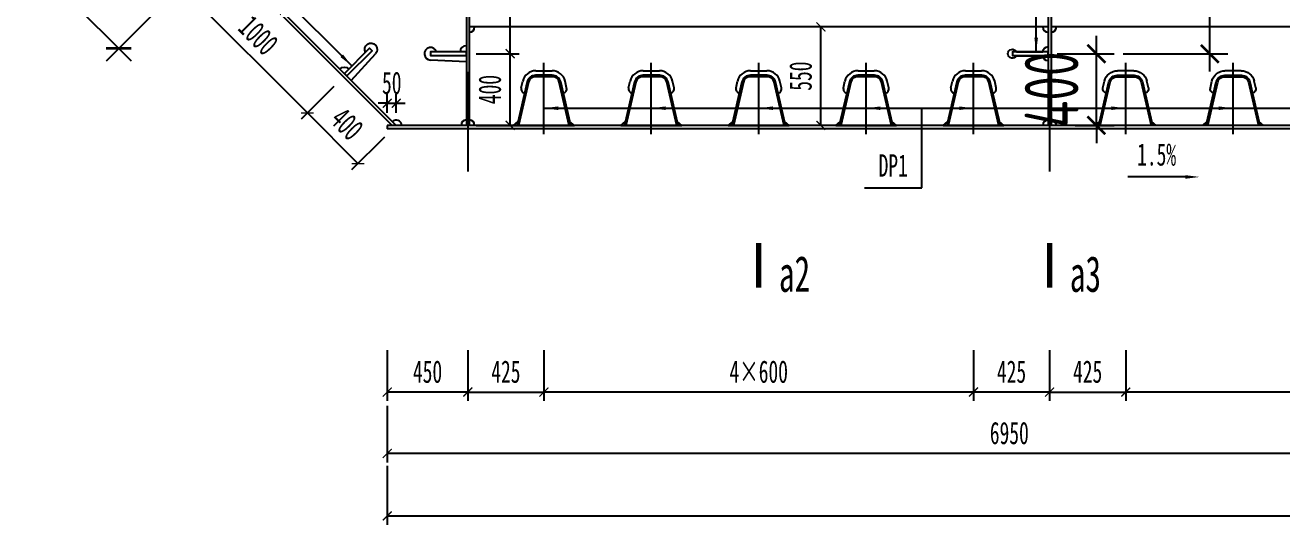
# Model space of a CAD drawing. Extents: x -149716 to 104715, y -26828 to 33500.
# Drawn here: x -136500 to -129479, y 759 to 3552 of the extents above; entities that cross this region are included whole.
import ezdxf
from ezdxf.enums import TextEntityAlignment as Align

# ---------------------------------------------------------------- set-up
doc = ezdxf.new("R2010")
doc.units = 0
doc.header["$LTSCALE"] = 1000
doc.linetypes.add('CENTER', pattern=[50.8, 31.75, -6.35, 6.35, -6.35])
doc.layers.get('0').update_dxf_attribs({"linetype": 'CONTINUOUS'})
doc.layers.get('Defpoints').update_dxf_attribs({"color": 250, "linetype": 'CONTINUOUS'})
doc.layers.add('01', color=1, linetype='CONTINUOUS', lineweight=25)
doc.layers.add('DIM', color=3, linetype='CONTINUOUS', lineweight=0)
for name, color, linetype in [('02', 2, 'CONTINUOUS'), ('04', 4, 'CONTINUOUS'), ('06', 6, 'CENTER'), ('07', 7, 'CONTINUOUS')]:
    doc.layers.add(name, color=color, linetype=linetype)
doc.styles.add('TSSD_Dimension', font='tssdeng.shx', dxfattribs={"width": 0.7, "bigfont": 'hztxt.shx'})
doc.styles.add('仿宋', font='simfang.ttf', dxfattribs={"width": 0.64})
doc.dimstyles.new('1：50', dxfattribs={"dimscale": 50, "dimtxt": 2.5, "dimasz": 1, "dimexe": 1, "dimexo": 0, "dimgap": 1, "dimtad": 1, "dimdec": 1, "dimdsep": 46, "dimtxsty": '仿宋', "dimblk": 'ARCHTICK', "dimcen": 0, "dimclrd": 256, "dimclre": 256, "dimclrt": 256, "dimazin": 2, "dimtfac": 1, "dimtdec": 1, "dimtix": 1, "dimtmove": 2, "dimatfit": 3, "dimfxl": 1, "dimtvp": 0.8, "dimtolj": 1, "dimtzin": 0, "dimlwd": -1, "dimlwe": -1, "dimarcsym": 0})
doc.dimstyles.new('TSSD_100_100', dxfattribs={"dimtxt": 300, "dimasz": 100, "dimexe": 100, "dimexo": 250, "dimgap": 100, "dimtad": 1, "dimdec": 0, "dimzin": 0, "dimdsep": 46, "dimtxsty": 'TSSD_Dimension', "dimblk": 'ARCHTICK', "dimblk1": 'ARCHTICK', "dimblk2": 'ARCHTICK', "dimcen": 0, "dimdle": 100, "dimclrt": 7, "dimadec": 0, "dimazin": 0, "dimtfac": 1, "dimtdec": 0, "dimtix": 1, "dimtmove": 2, "dimatfit": 3, "dimfxl": 1, "dimtolj": 1, "dimtzin": 0, "dimarcsym": 0})

# ---------------------------------------------------------------- blocks, each defined once
blk = doc.blocks.new('_ArchTick')
at = {"color": 0, "linetype": 'ByBlock', "const_width": 0.15}
blk.add_lwpolyline([(-0.5, -0.5), (0.5, 0.5)], dxfattribs=at)
blk = doc.blocks.new('*D521')
at = {"layer": '04', "transparency": 16777216}
for p, q in [((-134476.6, 1735.9), (-134476.6, 1451.7)), ((-134026.6, 1735.9), (-134026.6, 1451.7)), ((-134026.6, 1501.7), (-134476.6, 1501.7))]:
    blk.add_line(p, q, dxfattribs=at)
at = {"layer": 'Defpoints', "color": 0, "transparency": 16777216}
for p in [(-134476.6, 1735.9), (-134026.6, 1735.9), (-134476.6, 1501.7)]:
    blk.add_point(p, dxfattribs=at)
at = {"layer": '04', "transparency": 16777216, "xscale": 50, "yscale": 50, "zscale": 50, "rotation": 180}
blk.add_blockref('_ArchTick', (-134476.6, 1501.7), dxfattribs=at)
at = {"layer": '04', "transparency": 16777216, "xscale": 50, "yscale": 50, "zscale": 50}
blk.add_blockref('_ArchTick', (-134026.6, 1501.7), dxfattribs=at)
at = {"layer": '04', "transparency": 16777216, "insert": (-134251.6, 1614.9), "char_height": 125, "attachment_point": 5, "style": '仿宋'}
blk.add_mtext('\\A1;450', dxfattribs=at)
blk = doc.blocks.new('*D523')
at = {"layer": '04', "transparency": 16777216}
for p, q in [((-134476.6, 1425.5), (-134476.6, 1108.8)), ((-127526.6, 1425.5), (-127526.6, 1108.8)), ((-127526.6, 1158.8), (-134476.6, 1158.8))]:
    blk.add_line(p, q, dxfattribs=at)
at = {"layer": 'Defpoints', "color": 0, "transparency": 16777216}
for p in [(-134476.6, 1425.5), (-127526.6, 1425.5), (-134476.6, 1158.8)]:
    blk.add_point(p, dxfattribs=at)
at = {"layer": '04', "transparency": 16777216, "xscale": 50, "yscale": 50, "zscale": 50, "rotation": 180}
blk.add_blockref('_ArchTick', (-134476.6, 1158.8), dxfattribs=at)
at = {"layer": '04', "transparency": 16777216, "xscale": 50, "yscale": 50, "zscale": 50}
blk.add_blockref('_ArchTick', (-127526.6, 1158.8), dxfattribs=at)
at = {"layer": '04', "transparency": 16777216, "insert": (-131001.6, 1272), "char_height": 125, "attachment_point": 5, "style": '仿宋'}
blk.add_mtext('\\A1;6950', dxfattribs=at)
blk = doc.blocks.new('*D525')
at = {"layer": '04', "transparency": 16777216}
for p, q in [((-134476.6, 1088.8), (-134476.6, 759.5)), ((-120576.6, 1088.8), (-120576.6, 759.5)), ((-134476.6, 809.5), (-120576.6, 809.5))]:
    blk.add_line(p, q, dxfattribs=at)
at = {"layer": 'Defpoints', "color": 0, "transparency": 16777216}
for p in [(-134476.6, 1088.8), (-120576.6, 1088.8), (-120576.6, 809.5)]:
    blk.add_point(p, dxfattribs=at)
at = {"layer": '04', "transparency": 16777216, "xscale": 50, "yscale": 50, "zscale": 50, "rotation": 180}
blk.add_blockref('_ArchTick', (-134476.6, 809.5), dxfattribs=at)
at = {"layer": '04', "transparency": 16777216, "xscale": 50, "yscale": 50, "zscale": 50}
blk.add_blockref('_ArchTick', (-120576.6, 809.5), dxfattribs=at)
at = {"layer": '04', "transparency": 16777216, "insert": (-127526.6, 922.7), "char_height": 125, "attachment_point": 5, "style": '仿宋'}
blk.add_mtext('\\A1;13900', dxfattribs=at)
blk = doc.blocks.new('板肋带过焊孔')
at = {"layer": '01'}
blk.add_line((50817.6, 161172.4), (50617.6, 161182.4), dxfattribs=at)
for centre, start, end in [((50617.6, 161217.4), 16.60155, 270), ((50817.6, 161227.4), 90, 180)]:
    blk.add_arc(centre, 35, start, end, dxfattribs=at)
at = {"layer": '02'}
blk.add_lwpolyline([(50817.6, 161227.4), (50617.6, 161227.4), (50617.6, 161207.4), (50817.6, 161207.4)], close=True, dxfattribs=at)
blk = doc.blocks.new('*D533')
at = {"layer": '04', "transparency": 16777216}
for p, q in [((-133980.5, 3392), (-133740.2, 3392)), ((-133790.2, 2992), (-133790.2, 3392)), ((-133980.5, 2992), (-133740.2, 2992))]:
    blk.add_line(p, q, dxfattribs=at)
at = {"layer": 'Defpoints', "color": 0, "transparency": 16777216}
for p in [(-133980.5, 3392), (-133790.2, 3392), (-133980.5, 2992)]:
    blk.add_point(p, dxfattribs=at)
at = {"layer": '04', "transparency": 16777216, "xscale": 50, "yscale": 50, "zscale": 50}
for p, rotation in [((-133790.2, 3392), 90), ((-133790.2, 2992), 270)]:
    blk.add_blockref('_ArchTick', p, dxfattribs=dict(at, rotation=rotation))
at = {"layer": '04', "transparency": 16777216, "insert": (-133903.4, 3192), "char_height": 125, "attachment_point": 5, "rotation": 90, "style": '仿宋'}
blk.add_mtext('\\A1;400', dxfattribs=at)
blk = doc.blocks.new('*D534')
at = {"layer": '04', "transparency": 16777216}
for p, q in [((-133980.5, 4392), (-133740.2, 4392)), ((-133790.2, 3392), (-133790.2, 4392)), ((-133980.5, 3392), (-133740.2, 3392))]:
    blk.add_line(p, q, dxfattribs=at)
at = {"layer": 'Defpoints', "color": 0, "transparency": 16777216}
for p in [(-133980.5, 4392), (-133790.2, 4392), (-133980.5, 3392)]:
    blk.add_point(p, dxfattribs=at)
at = {"layer": '04', "transparency": 16777216, "xscale": 50, "yscale": 50, "zscale": 50}
for p, rotation in [((-133790.2, 4392), 90), ((-133790.2, 3392), 270)]:
    blk.add_blockref('_ArchTick', p, dxfattribs=dict(at, rotation=rotation))
at = {"layer": '04', "transparency": 16777216, "insert": (-133903.4, 3892), "char_height": 125, "attachment_point": 5, "rotation": 90, "style": '仿宋'}
blk.add_mtext('\\A1;1000', dxfattribs=at)
blk = doc.blocks.new('腹板板肋带过焊孔1')
at = {"layer": '01'}
for p, q in [((53004.8, 112165.9), (52857.2, 112165.9)), ((53004.8, 112143.9), (52857.2, 112143.9))]:
    blk.add_line(p, q, dxfattribs=at)
for centre, radius, start, end in [((52827.3, 112164.9), 30, 1.91021, 90), ((52827.3, 112144.9), 30, 270, 358.08979), ((53027.3, 112154.9), 25, 206.10388, 153.89612)]:
    blk.add_arc(centre, radius, start, end, dxfattribs=at)
at = {"layer": '02'}
blk.add_lwpolyline([(52827.3, 112164.9), (53027.3, 112164.9), (53027.3, 112144.9), (52827.3, 112144.9)], close=True, dxfattribs=at)
blk = doc.blocks.new('*D562')
at = {"layer": '04', "transparency": 16777216}
for p, q in [((-131201.6, 1735.9), (-131201.6, 1451.7)), ((-130776.6, 1735.9), (-130776.6, 1451.7)), ((-130776.6, 1501.7), (-131201.6, 1501.7))]:
    blk.add_line(p, q, dxfattribs=at)
at = {"layer": 'Defpoints', "color": 0, "transparency": 16777216}
for p in [(-131201.6, 1735.9), (-130776.6, 1735.9), (-131201.6, 1501.7)]:
    blk.add_point(p, dxfattribs=at)
at = {"layer": '04', "transparency": 16777216, "xscale": 50, "yscale": 50, "zscale": 50, "rotation": 180}
blk.add_blockref('_ArchTick', (-131201.6, 1501.7), dxfattribs=at)
at = {"layer": '04', "transparency": 16777216, "xscale": 50, "yscale": 50, "zscale": 50}
blk.add_blockref('_ArchTick', (-130776.6, 1501.7), dxfattribs=at)
at = {"layer": '04', "transparency": 16777216, "insert": (-130989.1, 1614.9), "char_height": 125, "attachment_point": 5, "style": '仿宋'}
blk.add_mtext('\\A1;425', dxfattribs=at)
blk = doc.blocks.new('*D563')
at = {"layer": '04', "transparency": 16777216}
for p, q in [((-133601.6, 1735.9), (-133601.6, 1451.7)), ((-131201.6, 1735.9), (-131201.6, 1451.7)), ((-131201.6, 1501.7), (-133601.6, 1501.7))]:
    blk.add_line(p, q, dxfattribs=at)
at = {"layer": 'Defpoints', "color": 0, "transparency": 16777216}
for p in [(-133601.6, 1735.9), (-131201.6, 1735.9), (-133601.6, 1501.7)]:
    blk.add_point(p, dxfattribs=at)
at = {"layer": '04', "transparency": 16777216, "xscale": 50, "yscale": 50, "zscale": 50, "rotation": 180}
blk.add_blockref('_ArchTick', (-133601.6, 1501.7), dxfattribs=at)
at = {"layer": '04', "transparency": 16777216, "xscale": 50, "yscale": 50, "zscale": 50}
blk.add_blockref('_ArchTick', (-131201.6, 1501.7), dxfattribs=at)
at = {"layer": '04', "transparency": 16777216, "insert": (-132401.6, 1614.9), "char_height": 125, "attachment_point": 5, "style": '仿宋'}
blk.add_mtext('\\A1;4×600', dxfattribs=at)
blk = doc.blocks.new('*D564')
at = {"layer": '04', "transparency": 16777216}
for p, q in [((-134026.6, 1735.9), (-134026.6, 1451.7)), ((-133601.6, 1735.9), (-133601.6, 1451.7)), ((-134026.6, 1501.7), (-133601.6, 1501.7))]:
    blk.add_line(p, q, dxfattribs=at)
at = {"layer": 'Defpoints', "color": 0, "transparency": 16777216}
for p in [(-134026.6, 1735.9), (-133601.6, 1735.9), (-133601.6, 1501.7)]:
    blk.add_point(p, dxfattribs=at)
at = {"layer": '04', "transparency": 16777216, "xscale": 50, "yscale": 50, "zscale": 50, "rotation": 180}
blk.add_blockref('_ArchTick', (-134026.6, 1501.7), dxfattribs=at)
at = {"layer": '04', "transparency": 16777216, "xscale": 50, "yscale": 50, "zscale": 50}
blk.add_blockref('_ArchTick', (-133601.6, 1501.7), dxfattribs=at)
at = {"layer": '04', "transparency": 16777216, "insert": (-133814.1, 1614.9), "char_height": 125, "attachment_point": 5, "style": '仿宋'}
blk.add_mtext('\\A1;425', dxfattribs=at)
blk = doc.blocks.new('*D566')
at = {"layer": '04', "transparency": 16777216}
for p, q in [((-130351.6, 1735.9), (-130351.6, 1451.7)), ((-127951.6, 1735.9), (-127951.6, 1451.7)), ((-127951.6, 1501.7), (-130351.6, 1501.7))]:
    blk.add_line(p, q, dxfattribs=at)
at = {"layer": 'Defpoints', "color": 0, "transparency": 16777216}
for p in [(-130351.6, 1735.9), (-127951.6, 1735.9), (-130351.6, 1501.7)]:
    blk.add_point(p, dxfattribs=at)
at = {"layer": '04', "transparency": 16777216, "xscale": 50, "yscale": 50, "zscale": 50, "rotation": 180}
blk.add_blockref('_ArchTick', (-130351.6, 1501.7), dxfattribs=at)
at = {"layer": '04', "transparency": 16777216, "xscale": 50, "yscale": 50, "zscale": 50}
blk.add_blockref('_ArchTick', (-127951.6, 1501.7), dxfattribs=at)
at = {"layer": '04', "transparency": 16777216, "insert": (-129151.6, 1614.9), "char_height": 125, "attachment_point": 5, "style": '仿宋'}
blk.add_mtext('\\A1;4×600', dxfattribs=at)
blk = doc.blocks.new('*D567')
at = {"layer": '04', "transparency": 16777216}
for p, q in [((-130776.6, 1735.9), (-130776.6, 1451.7)), ((-130351.6, 1735.9), (-130351.6, 1451.7)), ((-130776.6, 1501.7), (-130351.6, 1501.7))]:
    blk.add_line(p, q, dxfattribs=at)
at = {"layer": 'Defpoints', "color": 0, "transparency": 16777216}
for p in [(-130776.6, 1735.9), (-130351.6, 1735.9), (-130351.6, 1501.7)]:
    blk.add_point(p, dxfattribs=at)
at = {"layer": '04', "transparency": 16777216, "xscale": 50, "yscale": 50, "zscale": 50, "rotation": 180}
blk.add_blockref('_ArchTick', (-130776.6, 1501.7), dxfattribs=at)
at = {"layer": '04', "transparency": 16777216, "xscale": 50, "yscale": 50, "zscale": 50}
blk.add_blockref('_ArchTick', (-130351.6, 1501.7), dxfattribs=at)
at = {"layer": '04', "transparency": 16777216, "insert": (-130564.1, 1614.9), "char_height": 125, "attachment_point": 5, "style": '仿宋'}
blk.add_mtext('\\A1;425', dxfattribs=at)
blk = doc.blocks.new('U2加劲肋带过焊孔')
at = {"layer": '01'}
for p, q in [((48376, 137282.9), (48036, 137282.9)), ((48036, 137282.9), (48060.5, 137263.4)), ((48376, 137282.9), (48351.4, 137263.4)), ((48079.1, 137072.9), (48087.6, 137035.9)), ((48332.9, 137072.9), (48324.3, 137035.9)), ((48251.2, 136977.9), (48160.7, 136977.9))]:
    blk.add_line(p, q, dxfattribs=at)
for centre, radius, start, end in [((48103.4, 137078.6), 25, 103.06932, 193.06932), ((48308.5, 137078.6), 25, 346.93068, 76.93068), ((48160.7, 137052.9), 75, 193.06932, 270), ((48251.2, 137052.9), 75, 270, 346.93068)]:
    blk.add_arc(centre, radius, start, end, dxfattribs=at)
at = {"layer": '02'}
for points in [[(48056, 137282.9), (48112.3, 137040.1, 0.348876), (48159.1, 137002.9), (48252.8, 137002.9, 0.348876), (48299.6, 137040.1), (48356, 137282.9)], [(48064.2, 137282.9), (48120.1, 137041.9, 0.348876), (48159.1, 137010.9), (48252.8, 137010.9, 0.348876), (48291.8, 137041.9), (48347.8, 137282.9)]]:
    blk.add_lwpolyline(points, format="xyb", dxfattribs=at)
at = {"layer": '06', "ltscale": 0.1}
blk.add_line((48206, 137332.9), (48206, 136932.9), dxfattribs=at)
blk = doc.blocks.new('*D581')
at = {"layer": '04', "transparency": 16777216}
for p, q in [((-132034.3, 3542), (-132103.9, 3542)), ((-132053.9, 2992), (-132053.9, 3542)), ((-132034.3, 2992), (-132103.9, 2992))]:
    blk.add_line(p, q, dxfattribs=at)
at = {"layer": 'Defpoints', "color": 0, "transparency": 16777216}
for p in [(-132053.9, 3542), (-132034.3, 3542), (-132034.3, 2992)]:
    blk.add_point(p, dxfattribs=at)
at = {"layer": '04', "transparency": 16777216, "xscale": 50, "yscale": 50, "zscale": 50}
for p, rotation in [((-132053.9, 3542), 90), ((-132053.9, 2992), 270)]:
    blk.add_blockref('_ArchTick', p, dxfattribs=dict(at, rotation=rotation))
at = {"layer": '04', "transparency": 16777216, "insert": (-132167.1, 3267), "char_height": 125, "attachment_point": 5, "rotation": 90, "style": '仿宋'}
blk.add_mtext('\\A1;550', dxfattribs=at)
blk = doc.blocks.new('*D597')
at = {"layer": '04', "transparency": 16777216}
for p, q in [((-134476.6, 3061.1), (-134476.6, 3165.3)), ((-134426.6, 3061.1), (-134426.6, 3165.3)), ((-134476.6, 3115.3), (-134526.6, 3115.3)), ((-134476.6, 3115.3), (-134426.6, 3115.3)), ((-134426.6, 3115.3), (-134376.6, 3115.3))]:
    blk.add_line(p, q, dxfattribs=at)
at = {"layer": 'Defpoints', "color": 0, "transparency": 16777216}
for p in [(-134426.6, 3115.3), (-134476.6, 3061.1), (-134426.6, 3061.1)]:
    blk.add_point(p, dxfattribs=at)
at = {"layer": '04', "transparency": 16777216, "xscale": 50, "yscale": 50, "zscale": 50}
blk.add_blockref('_ArchTick', (-134476.6, 3115.3), dxfattribs=at)
at = {"layer": '04', "transparency": 16777216, "xscale": 50, "yscale": 50, "zscale": 50, "rotation": 180}
blk.add_blockref('_ArchTick', (-134426.6, 3115.3), dxfattribs=at)
at = {"layer": '04', "transparency": 16777216, "insert": (-134451.6, 3228.5), "char_height": 125, "attachment_point": 5, "style": '仿宋'}
blk.add_mtext('\\A1;50', dxfattribs=at)
blk = doc.blocks.new('*D601')
at = {"layer": '04', "transparency": 16777216}
for p, q in [((-134775.6, 3208.6), (-134958.4, 3025.8)), ((-134640.2, 2778.3), (-134923.1, 3061.2)), ((-134492.8, 2925.8), (-134675.6, 2743))]:
    blk.add_line(p, q, dxfattribs=at)
at = {"layer": 'Defpoints', "color": 0, "transparency": 16777216}
for p in [(-134775.6, 3208.6), (-134923.1, 3061.2), (-134492.8, 2925.8)]:
    blk.add_point(p, dxfattribs=at)
at = {"layer": '04', "transparency": 16777216, "xscale": 50, "yscale": 50, "zscale": 50}
for p, rotation in [((-134923.1, 3061.2), 134.9999999999749), ((-134640.2, 2778.3), 314.9999999999749)]:
    blk.add_blockref('_ArchTick', p, dxfattribs=dict(at, rotation=rotation))
at = {"layer": '04', "transparency": 16777216, "insert": (-134701.6, 2999.8), "char_height": 125, "attachment_point": 5, "rotation": 315, "style": '仿宋'}
blk.add_mtext('\\A1;400', dxfattribs=at)
blk = doc.blocks.new('*D602')
at = {"layer": '04', "transparency": 16777216}
for p, q in [((-135482.8, 3915.7), (-135665.5, 3732.9)), ((-134923.1, 3061.2), (-135630.2, 3768.3)), ((-134775.6, 3208.6), (-134958.4, 3025.8))]:
    blk.add_line(p, q, dxfattribs=at)
at = {"layer": 'Defpoints', "color": 0, "transparency": 16777216}
for p in [(-135482.8, 3915.7), (-135630.2, 3768.3), (-134775.6, 3208.6)]:
    blk.add_point(p, dxfattribs=at)
at = {"layer": '04', "transparency": 16777216, "xscale": 50, "yscale": 50, "zscale": 50}
for p, rotation in [((-135630.2, 3768.3), 135.0000000000271), ((-134923.1, 3061.2), 315.0000000000271)]:
    blk.add_blockref('_ArchTick', p, dxfattribs=dict(at, rotation=rotation))
at = {"layer": '04', "transparency": 16777216, "insert": (-135196.6, 3494.8), "char_height": 125, "attachment_point": 5, "rotation": 315, "style": '仿宋'}
blk.add_mtext('\\A1;1000', dxfattribs=at)
blk = doc.blocks.new('*D609')
at = {"layer": 'Defpoints', "color": 0, "transparency": 16777216}
for p in [(-136502.9, 4935.8), (-136997, 4441.6), (-135482.8, 3915.7)]:
    blk.add_point(p, dxfattribs=at)
at = {"layer": 'DIM', "color": 0, "lineweight": -2, "transparency": 16777216}
for p, q in [((-136679.6, 4759), (-137067.7, 4370.9)), ((-135906.2, 3350.8), (-137067.7, 4512.3)), ((-135659.5, 3738.9), (-136047.6, 3350.8))]:
    blk.add_line(p, q, dxfattribs=at)
at = {"layer": 'DIM', "color": 0, "lineweight": -2, "transparency": 16777216, "xscale": 100, "yscale": 100, "zscale": 100}
for p, rotation in [((-136997, 4441.6), 134.9999999999967), ((-135976.9, 3421.5), 314.9999999999968)]:
    blk.add_blockref('_ArchTick', p, dxfattribs=dict(at, rotation=rotation))
at = {"layer": 'DIM', "color": 7, "transparency": 16777216, "insert": (-136310.2, 4108.3), "char_height": 300, "attachment_point": 5, "rotation": 315, "style": 'TSSD_Dimension'}
blk.add_mtext('\\A1;1443', dxfattribs=at)
blk = doc.blocks.new('*D611')
at = {"layer": 'Defpoints', "color": 0, "transparency": 16777216}
for p in [(-130984.6, 3392), (-130515.4, 3392), (-130884.3, 2992)]:
    blk.add_point(p, dxfattribs=at)
at = {"layer": 'DIM', "color": 0, "lineweight": -2, "transparency": 16777216}
for p, q in [((-130515.4, 3392), (-130515.4, 3492)), ((-130734.6, 3392), (-130415.4, 3392)), ((-130515.4, 2992), (-130515.4, 3392)), ((-130634.3, 2992), (-130415.4, 2992)), ((-130515.4, 2992), (-130515.4, 2892))]:
    blk.add_line(p, q, dxfattribs=at)
at = {"layer": 'DIM', "color": 0, "lineweight": -2, "transparency": 16777216, "xscale": 100, "yscale": 100, "zscale": 100}
for p, rotation in [((-130515.4, 3392), 270), ((-130515.4, 2992), 90)]:
    blk.add_blockref('_ArchTick', p, dxfattribs=dict(at, rotation=rotation))
at = {"layer": 'DIM', "color": 7, "transparency": 16777216, "insert": (-130765.4, 3192), "char_height": 300, "attachment_point": 5, "rotation": 90, "style": 'TSSD_Dimension'}
blk.add_mtext('\\A1;400', dxfattribs=at)
blk = doc.blocks.new('*D612')
at = {"layer": 'Defpoints', "color": 0, "transparency": 16777216}
for p in [(-130984.6, 4392), (-129881.4, 4392), (-130615.4, 3392)]:
    blk.add_point(p, dxfattribs=at)
at = {"layer": 'DIM', "color": 0, "lineweight": -2, "transparency": 16777216}
for p, q in [((-129881.4, 3292), (-129881.4, 4492)), ((-130734.6, 4392), (-129781.4, 4392)), ((-130365.4, 3392), (-129781.4, 3392))]:
    blk.add_line(p, q, dxfattribs=at)
at = {"layer": 'DIM', "color": 0, "lineweight": -2, "transparency": 16777216, "xscale": 100, "yscale": 100, "zscale": 100}
for p, rotation in [((-129881.4, 4392), 90), ((-129881.4, 3392), 270)]:
    blk.add_blockref('_ArchTick', p, dxfattribs=dict(at, rotation=rotation))
at = {"layer": 'DIM', "color": 7, "transparency": 16777216, "insert": (-130131.4, 3892), "char_height": 300, "attachment_point": 5, "rotation": 90, "style": 'TSSD_Dimension'}
blk.add_mtext('\\A1;1000', dxfattribs=at)

msp = doc.modelspace()

# ---------------------------------------------------------------- linework, layer by layer
at = {"layer": '02'}
for p, q in [((-138353.18575, 6895.99662), (-134449.18575, 2991.99662)), ((-138330.55833, 6895.99662), (-134426.55833, 2991.99662)), ((-134034.55833, 6895.99662), (-134034.55833, 2991.99662)), ((-134018.55833, 6895.99662), (-134018.55833, 2991.99662)), ((-130784.55833, 6895.99662), (-130784.55833, 2991.99662)), ((-130768.55833, 6895.99662), (-130768.55833, 2991.99662)), ((-130784.55833, 3541.99662), (-134018.55833, 3541.99662)), ((-127534.55833, 3541.99662), (-130768.55833, 3541.99662)), ((-127526.55833, 2991.99662), (-134476.55833, 2991.99662)), ((-134476.55833, 2991.99662), (-134476.55833, 2971.99662)), ((-127526.55833, 2971.99662), (-134476.55833, 2971.99662))]:
    msp.add_line(p, q, dxfattribs=at)
for centre, start, end in [((-134018.55833, 3541.99662), 270, 0), ((-130784.55833, 3541.99662), 180, 270), ((-130768.55833, 3541.99662), 270, 0), ((-134426.55833, 2991.99662), 0, 135.000000001), ((-134034.55833, 2991.99662), 90, 180), ((-134018.55833, 2991.99662), 0, 90), ((-130784.55833, 2991.99662), 90, 180), ((-130768.55833, 2991.99662), 0, 90)]:
    msp.add_arc(centre, 30, start, end, dxfattribs=at)
at = {"layer": '06', "ltscale": 0.1}
for p, q in [((-134026.55833, 7100.37585), (-134026.55833, 2734.37585)), ((-130776.55833, 7100.37585), (-130776.55833, 2734.37585))]:
    msp.add_line(p, q, dxfattribs=at)
at = {"layer": '07'}
for p, q in [((-137094.50674, 5744.22065), (-134674.3343, 3324.04821)), ((-130851.7322, 3401.99662), (-130851.7322, 4381.99662)), ((-133601.55833, 3087.68792), (-127951.55833, 3087.68792)), ((-131490.37594, 2642.93043), (-131490.37594, 3087.68792)), ((-130018.69594, 2703.54026), (-130338.69594, 2703.54026)), ((-131810.37594, 2642.93043), (-131490.37594, 2642.93043))]:
    msp.add_line(p, q, dxfattribs=at)
for points in [[(-130851.7322, 3401.99662, 0, 20, 0), (-130851.7322, 3481.99662, 8, 8, 0)], [(-134674.3343, 3324.04821, 0, 20, 0), (-134730.90284, 3380.61675, 0, 0, 0)], [(-133601.55833, 3087.68792, 0, 20, 0), (-133521.55833, 3087.68792, 8, 8, 0)], [(-133001.55833, 3087.68792, 0, 20, 0), (-132921.55833, 3087.68792, 8, 8, 0)], [(-132401.55833, 3087.68792, 0, 20, 0), (-132321.55833, 3087.68792, 8, 8, 0)], [(-131801.55833, 3087.68792, 0, 20, 0), (-131721.55833, 3087.68792, 8, 8, 0)], [(-131201.55833, 3087.68792, 0, 20, 0), (-131281.55833, 3087.68792, 8, 8, 0)], [(-130351.55833, 3087.68792, 0, 20, 0), (-130431.55833, 3087.68792, 8, 8, 0)], [(-129751.55833, 3087.68792, 0, 20, 0), (-129831.55833, 3087.68792, 8, 8, 0)], [(-129938.69594, 2703.54026, 0, 20, 0), (-130018.69594, 2703.54026, 8, 8, 0)]]:
    msp.add_lwpolyline(points, format="xyseb", dxfattribs=at)
at = {"layer": '07', "const_width": 30}
for points in [[(-132401.55833, 2334.92554), (-132401.55833, 2084.92554)], [(-130776.55833, 2334.92554), (-130776.55833, 2084.92554)]]:
    msp.add_lwpolyline(points, dxfattribs=at)

# ---------------------------------------------------------------- block references
at = {"layer": '02', "xscale": -1}
for name, p, rotation in [('板肋带过焊孔', (15221.98183, -74789.56138), 45), ('U2加劲肋带过焊孔', (-178557.5228, 140274.90436), 180), ('U2加劲肋带过焊孔', (-177957.5228, 140274.90436), 180)]:
    msp.add_blockref(name, p, dxfattribs=dict(at, rotation=rotation))
at = {"layer": '02'}
msp.add_blockref('板肋带过焊孔', (-184852.18876, -157825.36803), dxfattribs=at)
at = {"layer": '02', "xscale": -1}
msp.add_blockref('腹板板肋带过焊孔1', (-77957.30811, -108762.91029), dxfattribs=at)
at = {"layer": '02', "rotation": 180}
for p in [(-85395.59385, 140274.90436), (-84795.59385, 140274.90436), (-84195.59385, 140274.90436), (-83595.59385, 140274.90436), (-82995.59385, 140274.90436)]:
    msp.add_blockref('U2加劲肋带过焊孔', p, dxfattribs=at)

# ---------------------------------------------------------------- texts
at = {"layer": '07', "style": '仿宋', "width": 0.64}
for s, height, p in [('1.5%', 125, (-130178.69594, 2828.54026)), ('DP1', 125, (-131650.37594, 2767.93043)), ('a2', 200, (-132201.55833, 2159.92554)), ('a3', 200, (-130576.55833, 2159.92554))]:
    msp.add_text(s, height=height, dxfattribs=at).set_placement(p, align=Align.MIDDLE)

# ---------------------------------------------------------------- dimensions: what is measured, and where the dimension line sits
at = {"layer": '04'}
for p1, p2, distance, picture, middle in [((-133980.5, 3391.99662), (-133980.5, 4391.99662), -190.26696, '*D534', (-133903.44733, 3891.99662)), ((-134775.64491, 3208.59546), (-135482.7517, 3915.70224), 208.49434, '*D602', (-135196.57147, 3494.77568)), ((-132034.3162, 2991.99662), (-132034.3162, 3541.99662), 19.61514, '*D581', (-132167.14562, 3266.99662)), ((-133980.5, 2991.99662), (-133980.5, 3391.99662), -190.26696, '*D533', (-133903.44733, 3191.99662)), ((-134476.55833, 3061.11003), (-134426.55833, 3061.11003), 54.21546, '*D597', (-134451.55833, 3228.53978)), ((-134492.8022, 2925.75275), (-134775.64491, 3208.59546), 208.49434, '*D601', (-134701.59673, 2999.80094)), ((-134026.55833, 1735.86629), (-134476.55833, 1735.86629), 234.19895, '*D521', (-134251.55833, 1614.88162)), ((-134026.55833, 1735.86629), (-133601.55833, 1735.86629), -234.19895, '*D564', (-133814.05833, 1614.88162)), ((-130776.55833, 1735.86629), (-131201.55833, 1735.86629), 234.19895, '*D562', (-130989.05833, 1614.88162)), ((-130776.55833, 1735.86629), (-130351.55833, 1735.86629), -234.19895, '*D567', (-130564.05833, 1614.88162)), ((-127526.55833, 1425.47662), (-134476.55833, 1425.47662), 266.71856, '*D523', (-131001.55833, 1271.97234)), ((-134476.55833, 1088.81585), (-120576.55833, 1088.81585), -279.32377, '*D525', (-127526.55833, 922.70637))]:
    dim = msp.add_aligned_dim(p1=p1, p2=p2, distance=distance, dimstyle='1：50', dxfattribs=at)
    dim.commit()
    dim.dimension.update_dxf_attribs({"geometry": picture, "text_midpoint": middle})
for p1, p2, picture, middle in [((-131201.55833, 1735.86629), (-133601.55833, 1735.86629), '*D563', (-132401.55833, 1614.88162)), ((-127951.55833, 1735.86629), (-130351.55833, 1735.86629), '*D566', (-129151.55833, 1614.88162))]:
    dim = msp.add_aligned_dim(p1=p1, p2=p2, distance=234.19895, text='4×600', dimstyle='1：50', dxfattribs=at)
    dim.commit()
    dim.dimension.update_dxf_attribs({"geometry": picture, "text_midpoint": middle})
at = {"layer": 'DIM'}
dim = msp.add_aligned_dim(p1=(-135482.7517, 3915.70224), p2=(-136502.85271, 4935.80326), distance=698.8846, dimstyle='TSSD_100_100', dxfattribs=at)
dim.commit()
dim.dimension.update_dxf_attribs({"geometry": '*D609', "text_midpoint": (-136310.21155, 4108.34341)})
for base, p1, p2, picture, middle in [((-129881.35875, 4391.99662), (-130615.41598, 3391.99662), (-130984.55833, 4391.99662), '*D612', (-130131.35875, 3891.99662)), ((-130515.41598, 3391.99662), (-130884.25092, 2991.99662), (-130984.55833, 3391.99662), '*D611', (-130765.41598, 3191.99662))]:
    dim = msp.add_linear_dim(base=base, p1=p1, p2=p2, angle=90, dimstyle='TSSD_100_100', dxfattribs=at)
    dim.commit()
    dim.dimension.update_dxf_attribs({"geometry": picture, "text_midpoint": middle})

doc.saveas('drawing.dxf')
